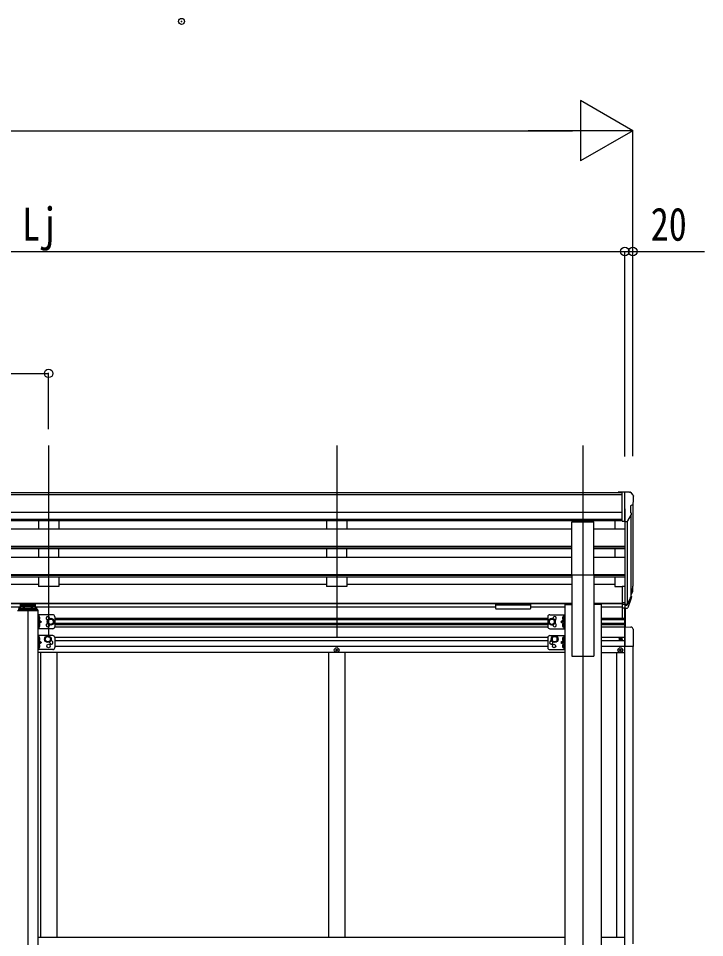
# Model space of a CAD drawing. Units: millimetres, scale not verified. Extents: x -10512 to 10512, y -7425 to 7425.
# Drawn here: x -160 to 1546, y -2663 to -377 of the extents above; entities that cross this region are included whole.
import ezdxf
from ezdxf.enums import TextEntityAlignment as Align

# ---------------------------------------------------------------- set-up
doc = ezdxf.new("R2010")
doc.units = ezdxf.units.MM
doc.header["$LTSCALE"] = 30
doc.header["$PDMODE"] = 32
doc.header["$PDSIZE"] = 15
for name, color, linetype in [('0-3_YKK_12', 2, 'Continuous'), ('0-4_YKK_13', 4, 'Continuous'), ('0-5_YKK_A1', 4, 'Continuous'), ('0-6_YKK_D', 6, 'Continuous')]:
    doc.layers.add(name, color=color, linetype=linetype)
doc.styles.add('ＭＳ ゴシック', font='')
doc.styles.get('ＭＳ ゴシック').set_extended_font_data('MS Gothic')

msp = doc.modelspace()

# ---------------------------------------------------------------- linework, layer by layer
at = {"layer": '0-3_YKK_12'}
for p, q in [((-84.27, -1438.98), (-84.27, -1916.5)), ((631.73, -1438.98), (631.73, -1916.5)), ((1243.73, -1438.98), (1243.73, -4613.38)), ((-136.27, -1843.39), (-136.27, -4270.25))]:
    msp.add_line(p, q, dxfattribs=at)
at = {"layer": '0-4_YKK_13'}
for p, q in [((1341.23, -1555.36), (1331.23, -1555.45)), ((1331.23, -1556.97), (1331.23, -1555.45)), ((1341.23, -1627.35), (1341.23, -1555.36)), ((1359.73, -1555.36), (1341.23, -1555.36)), ((1347.73, -1628.35), (1347.73, -1555.36)), ((1359.73, -1555.36), (1362.06, -1555.51)), ((1362.82, -1555.93), (1366.88, -1561.74)), ((1369.73, -1564.73), (1369.73, -1565.36)), ((1361.73, -1589.88), (1361.73, -1606.15)), ((1367.19, -1586.55), (1361.88, -1589.62)), ((1355.35, -1626.54), (1364.35, -1610.94)), ((1216.23, -1760.81), (1216.23, -1629.01)), ((1216.23, -1629.01), (1271.23, -1629.01)), ((1271.23, -1760.81), (1271.23, -1629.01)), ((1341.23, -1627.35), (1347.73, -1627.35)), ((1347.73, -1628.35), (1352.93, -1628.03)), ((1216.23, -1760.81), (1271.23, -1760.81)), ((1341.23, -1789.09), (1341.23, -1843.12)), ((1341.23, -1789.09), (1347.73, -1789.09)), ((1347.73, -1789.09), (1347.73, -1843.86)), ((1366.03, -1801.9), (1362.75, -1808.96)), ((1366.63, -1803.28), (1362.75, -1811.22)), ((1354.16, -1833.44), (1361.92, -1818.04)), ((1363.36, -1818.39), (1355.17, -1834.57)), ((1363.98, -1818.96), (1355.17, -1842.5)), ((1364.32, -1814.55), (1363.98, -1818.96)), ((-110.77, -1850.38), (-161.77, -1850.38)), ((-112.27, -1847.38), (-160.27, -1847.38)), ((-158.77, -1842.92), (-158.77, -1847.38)), ((-156.27, -1840.35), (-154.77, -1840.35)), ((-156.27, -1842.86), (-156.27, -1847.38)), ((-156.27, -1842.86), (-154.77, -1842.86)), ((-156.27, -1844.75), (-116.27, -1844.75)), ((-117.77, -1834.43), (-154.77, -1834.43)), ((-154.77, -1834.43), (-154.77, -1842.86)), ((-154.77, -1836.92), (-117.77, -1836.92)), ((-152.17, -1839.35), (-152.17, -1839.83)), ((-148.72, -1841.24), (-148.72, -1841.57)), ((-146.76, -1840.91), (-146.76, -1841.25)), ((-146.27, -1840), (-146.27, -1842.68)), ((-145.78, -1840.91), (-145.78, -1841.25)), ((-143.82, -1841.57), (-143.82, -1841.24)), ((-140.37, -1839.35), (-140.37, -1839.83)), ((-132.17, -1839.35), (-132.17, -1839.83)), ((-128.72, -1841.24), (-128.72, -1841.57)), ((-126.76, -1840.91), (-126.76, -1841.25)), ((-126.27, -1840), (-126.27, -1842.68)), ((-125.78, -1840.91), (-125.78, -1841.25)), ((-123.82, -1841.57), (-123.82, -1841.24)), ((-120.37, -1839.35), (-120.37, -1839.83)), ((-117.77, -1834.43), (-117.77, -1842.86)), ((-117.77, -1840.35), (-116.27, -1840.35)), ((-117.77, -1842.86), (-116.27, -1842.86)), ((-116.27, -1842.86), (-116.27, -1847.38)), ((-113.77, -1847.38), (-113.77, -1842.92)), ((-110.77, -1848.88), (-110.77, -1850.38)), ((1026.73, -1833.67), (1026.73, -1844.43)), ((1026.73, -1833.86), (1026.73, -1835.4)), ((1028.73, -1833), (1111.73, -1833)), ((1028.73, -1835.18), (1111.73, -1835.18)), ((1028.73, -1845.09), (1111.73, -1845.09)), ((1113.73, -1833.67), (1113.73, -1844.43)), ((1341.23, -1829.22), (1347.73, -1829.22)), ((1341.23, -1834.1), (1347.73, -1834.1)), ((1341.23, -1843.12), (1347.73, -1843.12)), ((1342.23, -1869.36), (1342.23, -1843.12)), ((1347.73, -1889.86), (1347.72, -1843.12)), ((1347.73, -1834.12), (1352.86, -1834.12)), ((1347.73, -1835.93), (1352.57, -1835.93)), ((1347.73, -1843.86), (1352.57, -1843.86)), ((1349.23, -1889.94), (1349.23, -1843.86)), ((-111.28, -1859.86), (-111.28, -1894.86)), ((-74.28, -1859.86), (-111.28, -1859.86)), ((-108.78, -1859.86), (-108.78, -1894.86)), ((-108.28, -1872.36), (-108.78, -1872.28)), ((-108.28, -1864.36), (-107.47, -1864.51)), ((-108.28, -1872.36), (-107.47, -1872.22)), ((-69.28, -1864.86), (-69.28, -1889.86)), ((1156.53, -1864.86), (1156.53, -1889.86)), ((1161.53, -1859.86), (1198.53, -1859.86)), ((1195.53, -1864.36), (1194.72, -1864.51)), ((1195.53, -1872.36), (1194.72, -1872.22)), ((1195.53, -1872.36), (1196.03, -1872.28)), ((1196.03, -1859.86), (1196.03, -1894.86)), ((1198.53, -1859.86), (1198.53, -1894.86)), ((-74.28, -1894.86), (-111.28, -1894.86)), ((-108.78, -1877.36), (-101.78, -1877.36)), ((-108.28, -1890.36), (-108.78, -1890.28)), ((-108.28, -1882.36), (-107.47, -1882.51)), ((-108.28, -1890.36), (-107.47, -1890.22)), ((1161.53, -1894.86), (1198.53, -1894.86)), ((1196.03, -1877.36), (1189.03, -1877.36)), ((1195.53, -1882.36), (1194.72, -1882.51)), ((1195.53, -1890.36), (1194.72, -1890.22)), ((1195.53, -1890.36), (1196.03, -1890.28)), ((1347.73, -1889.86), (1363.01, -1890.66)), ((1347.73, -1889.86), (1347.73, -1939.05)), ((1368.23, -1896.16), (1368.23, -1939.05)), ((-111.27, -1911.74), (-111.27, -1946.74)), ((-74.27, -1911.74), (-111.27, -1911.74)), ((-108.28, -1916.24), (-108.78, -1916.33)), ((-108.77, -1911.74), (-108.77, -1946.74)), ((-108.28, -1916.24), (-107.47, -1916.38)), ((-69.27, -1916.74), (-69.27, -1941.74)), ((1156.53, -1916.74), (1156.53, -1941.74)), ((1161.53, -1911.74), (1198.53, -1911.74)), ((1195.53, -1916.24), (1194.72, -1916.38)), ((1195.53, -1916.24), (1196.03, -1916.33)), ((1196.03, -1911.74), (1196.03, -1946.74)), ((1198.53, -1911.74), (1198.53, -1946.74)), ((-108.28, -1934.24), (-108.78, -1934.33)), ((-108.77, -1929.24), (-101.77, -1929.24)), ((-108.28, -1924.24), (-107.47, -1924.1)), ((-108.28, -1934.24), (-107.47, -1934.38)), ((-108.28, -1942.24), (-107.47, -1942.1)), ((1196.03, -1929.24), (1189.03, -1929.24)), ((1195.53, -1924.24), (1194.72, -1924.1)), ((1195.53, -1934.24), (1194.72, -1934.38)), ((1195.53, -1942.24), (1194.72, -1942.1)), ((1195.53, -1934.24), (1196.03, -1934.33)), ((1336.5, -1921.15), (1335.68, -1921.15)), ((1338.96, -1920.33), (1339.78, -1920.33)), ((1368.23, -1939.05), (1347.73, -1939.05)), ((-74.27, -1946.74), (-111.27, -1946.74)), ((630.22, -1948.24), (629.22, -1948.24)), ((633.22, -1947.24), (634.22, -1947.24)), ((1161.53, -1946.74), (1198.53, -1946.74)), ((1335.23, -1948.24), (1334.23, -1948.24)), ((1338.23, -1947.24), (1339.23, -1947.24))]:
    msp.add_line(p, q, dxfattribs=at)
for points in [[(-147.74, -1841.47), (-147.55, -1841.49), (-147.48, -1841.5), (-147.37, -1841.5), (-147.2, -1841.49), (-147.05, -1841.46), (-146.93, -1841.42), (-146.84, -1841.37), (-146.78, -1841.31)], [(-145.77, -1841.31), (-145.71, -1841.37), (-145.62, -1841.42), (-145.5, -1841.46), (-145.35, -1841.49), (-145.18, -1841.5), (-145.07, -1841.5), (-145, -1841.49), (-144.8, -1841.47)], [(-127.74, -1841.47), (-127.55, -1841.49), (-127.48, -1841.5), (-127.37, -1841.5), (-127.2, -1841.49), (-127.05, -1841.46), (-126.93, -1841.42), (-126.84, -1841.37), (-126.78, -1841.31)], [(-125.77, -1841.31), (-125.71, -1841.37), (-125.62, -1841.42), (-125.5, -1841.46), (-125.35, -1841.49), (-125.18, -1841.5), (-125.07, -1841.5), (-125, -1841.49), (-124.8, -1841.47)], [(1026.73, -1833.67), (1026.76, -1833.47), (1026.85, -1833.33), (1026.94, -1833.24), (1027.05, -1833.18), (1027.17, -1833.13), (1027.46, -1833.07), (1027.95, -1833.03), (1028.49, -1833.01), (1028.73, -1833)], [(1026.73, -1844.43), (1026.76, -1844.62), (1026.85, -1844.76), (1026.94, -1844.85), (1027.05, -1844.91), (1027.17, -1844.96), (1027.46, -1845.02), (1027.95, -1845.07), (1028.49, -1845.09), (1028.73, -1845.09)], [(1111.73, -1833), (1112.08, -1833.01), (1112.61, -1833.03), (1113.06, -1833.08), (1113.36, -1833.16), (1113.53, -1833.26), (1113.65, -1833.4), (1113.72, -1833.58), (1113.73, -1833.67)], [(1111.73, -1845.09), (1112.08, -1845.09), (1112.61, -1845.06), (1113.06, -1845.01), (1113.36, -1844.93), (1113.53, -1844.83), (1113.65, -1844.7), (1113.72, -1844.52), (1113.73, -1844.43)], [(-109.16, -1868.36), (-108.53, -1867.18), (-106.3, -1866.06)], [(-109.16, -1868.36), (-108.53, -1869.55), (-106.3, -1870.66)], [(-108.28, -1872.36), (-108.28, -1864.36), (-108.78, -1864.45), (-108.78, -1872.28)], [(-108.78, -1872.36), (-101.78, -1877.36), (-108.78, -1882.36)], [(1196.03, -1872.36), (1189.03, -1877.36), (1196.03, -1882.36)], [(1196.41, -1868.36), (1195.78, -1867.18), (1193.55, -1866.06)], [(1196.41, -1868.36), (1195.78, -1869.55), (1193.55, -1870.66)], [(1195.53, -1872.36), (1195.53, -1864.36), (1196.03, -1864.45), (1196.03, -1872.28)], [(-109.16, -1886.36), (-108.53, -1885.18), (-106.3, -1884.06)], [(-109.16, -1886.36), (-108.53, -1887.55), (-106.3, -1888.66)], [(-108.28, -1890.36), (-108.28, -1882.36), (-108.78, -1882.45), (-108.78, -1890.28)], [(1196.41, -1886.36), (1195.78, -1885.18), (1193.55, -1884.06)], [(1196.41, -1886.36), (1195.78, -1887.55), (1193.55, -1888.66)], [(1195.53, -1890.36), (1195.53, -1882.36), (1196.03, -1882.45), (1196.03, -1890.28)], [(-109.16, -1920.24), (-108.53, -1919.06), (-106.3, -1917.94)], [(-108.28, -1916.24), (-108.28, -1924.24), (-108.78, -1924.15), (-108.78, -1916.33)], [(1196.41, -1920.24), (1195.78, -1919.06), (1193.55, -1917.94)], [(1195.53, -1916.24), (1195.53, -1924.24), (1196.03, -1924.15), (1196.03, -1916.33)], [(1337.32, -1919.51), (1337.32, -1918.69), (1338.14, -1918.69), (1338.14, -1919.51)], [(-109.16, -1920.24), (-108.53, -1921.43), (-106.3, -1922.54)], [(-109.16, -1938.24), (-108.53, -1937.06), (-106.3, -1935.94)], [(-109.16, -1938.24), (-108.53, -1939.43), (-106.3, -1940.54)], [(-108.28, -1934.24), (-108.28, -1942.24), (-108.78, -1942.15), (-108.78, -1934.33)], [(-108.77, -1924.24), (-101.77, -1929.24), (-108.77, -1934.24)], [(1196.03, -1924.24), (1189.03, -1929.24), (1196.03, -1934.24)], [(1196.41, -1920.24), (1195.78, -1921.43), (1193.55, -1922.54)], [(1196.41, -1938.24), (1195.78, -1937.06), (1193.55, -1935.94)], [(1196.41, -1938.24), (1195.78, -1939.43), (1193.55, -1940.54)], [(1195.53, -1934.24), (1195.53, -1942.24), (1196.03, -1942.15), (1196.03, -1934.33)], [(1335.68, -1921.15), (1335.68, -1920.33), (1336.5, -1920.33)], [(1338.14, -1921.97), (1338.14, -1922.79), (1337.32, -1922.79), (1337.32, -1921.97)], [(1339.78, -1920.33), (1339.78, -1921.15), (1338.96, -1921.15)], [(629.22, -1948.24), (629.22, -1947.24), (630.22, -1947.24)], [(631.22, -1946.24), (631.22, -1945.24), (632.22, -1945.24), (632.22, -1946.24)], [(632.22, -1949.24), (632.22, -1950.24), (631.22, -1950.24), (631.22, -1949.24)], [(634.22, -1947.24), (634.22, -1948.24), (633.22, -1948.24)], [(1334.23, -1948.24), (1334.23, -1947.24), (1335.23, -1947.24)], [(1336.23, -1946.24), (1336.23, -1945.24), (1337.23, -1945.24), (1337.23, -1946.24)], [(1337.23, -1949.24), (1337.23, -1950.24), (1336.23, -1950.24), (1336.23, -1949.24)], [(1339.23, -1947.24), (1339.23, -1948.24), (1338.23, -1948.24)]]:
    msp.add_lwpolyline(points, dxfattribs=at)
for points in [[(-79.28, -1884.87), (-85.78, -1881.12), (-85.78, -1873.61), (-79.28, -1869.86), (-72.78, -1873.61), (-72.78, -1881.12)], [(1166.53, -1884.87), (1173.03, -1881.12), (1173.03, -1873.61), (1166.53, -1869.86), (1160.03, -1873.61), (1160.03, -1881.12)], [(-86.27, -1928.25), (-92.77, -1924.5), (-92.77, -1916.99), (-86.27, -1913.24), (-79.77, -1916.99), (-79.77, -1924.5)], [(1173.53, -1928.25), (1180.03, -1924.5), (1180.03, -1916.99), (1173.53, -1913.24), (1167.03, -1916.99), (1167.03, -1924.5)]]:
    msp.add_lwpolyline(points, close=True, dxfattribs=at)
for centre, radius in [((-79.28, -1877.36), 8.5), ((-79.28, -1877.36), 7.5), ((-79.28, -1877.36), 6.5), ((1166.53, -1877.36), 8.5), ((1166.53, -1877.36), 7.5), ((1166.53, -1877.36), 6.5), ((-86.27, -1920.74), 8.5), ((-86.27, -1920.74), 7.5), ((-86.27, -1920.74), 6.5), ((1173.53, -1920.74), 8.5), ((1173.53, -1920.74), 7.5), ((1173.53, -1920.74), 6.5), ((1337.73, -1920.74), 3.75), ((-84.77, -1937.74), 4.25), ((631.72, -1947.74), 5.9), ((1172.02, -1937.74), 4.25), ((1336.73, -1947.74), 5.9)]:
    msp.add_circle(centre, radius, dxfattribs=at)
for centre, radius, start, end in [((1362, -1556.5), 1, 35, 86.5), ((1366.73, -1564.73), 3, 0, 87), ((1167.73, -1565.36), 202, 355.05096, 0), ((1362.03, -1589.88), 0.3, 120, 180), ((1362.82, -1582.18), 6.18, 315.00103, 354.2965), ((1362.03, -1606.15), 0.3, 180, 265.2833), ((1361.75, -1609.44), 3, 330, 85.2833), ((1352.75, -1625.04), 3, 273.5, 330), ((1337.14, -1792.4), 30.41, 341.80266, 352.8448), ((1338.54, -1794.16), 29.53, 342.01856, 353.49194), ((-112.27, -1848.88), 1.5, 0, 90), ((-107.63, -1865.39), 0.9, 32.05588, 80), ((-107.63, -1871.34), 0.9, 280, 327.94412), ((-112.38, -1868.36), 6.5, 327.94412, 32.05588), ((-86.28, -1868.86), 4.25, 353.70569, 265.23923), ((-74.28, -1864.86), 5, 0, 90), ((1161.53, -1864.86), 5, 90, 180), ((1173.53, -1868.86), 4.25, 274.76077, 186.29431), ((1199.63, -1868.36), 6.5, 147.94412, 212.05588), ((1194.88, -1865.39), 0.9, 100, 147.94412), ((1194.88, -1871.34), 0.9, 212.05588, 260), ((-107.63, -1883.39), 0.9, 32.05588, 80), ((-107.63, -1889.34), 0.9, 280, 327.94412), ((-112.38, -1886.36), 6.5, 327.94412, 32.05588), ((-86.28, -1885.86), 4.25, 94.76077, 6.29431), ((-74.28, -1889.86), 5, 270, 0), ((1161.53, -1889.86), 5, 180, 270), ((1173.53, -1885.86), 4.25, 173.70569, 85.23923), ((1199.63, -1886.36), 6.5, 147.94412, 212.05588), ((1194.88, -1883.39), 0.9, 100, 147.94412), ((1194.88, -1889.34), 0.9, 212.05588, 260), ((1362.73, -1896.16), 5.5, 0, 87), ((-107.63, -1917.27), 0.9, 32.05588, 80), ((-112.38, -1920.24), 6.5, 327.94412, 32.05588), ((-74.27, -1916.74), 5, 0, 90), ((1161.53, -1916.74), 5, 90, 180), ((1199.63, -1920.24), 6.5, 147.94412, 212.05588), ((1194.88, -1917.27), 0.9, 100, 147.94412), ((1336.5, -1919.51), 0.82, 270, 0), ((1338.96, -1919.51), 0.82, 180, 270), ((-107.63, -1923.22), 0.9, 280, 327.94412), ((-107.63, -1935.27), 0.9, 32.05588, 80), ((-107.63, -1941.22), 0.9, 280, 327.94412), ((-112.38, -1938.24), 6.5, 327.94412, 32.05588), ((-77.77, -1929.24), 4.25, 162.88004, 107.12346), ((-74.27, -1941.74), 5, 270, 0), ((1161.53, -1941.74), 5, 180, 270), ((1165.02, -1929.24), 4.25, 72.87654, 17.11996), ((1199.63, -1938.24), 6.5, 147.94412, 212.05588), ((1194.88, -1923.22), 0.9, 212.05588, 260), ((1194.88, -1935.27), 0.9, 100, 147.94412), ((1194.88, -1941.22), 0.9, 212.05588, 260), ((1336.5, -1921.97), 0.82, 0, 90), ((1338.96, -1921.97), 0.82, 90, 180), ((630.22, -1946.24), 1, 270, 0), ((630.22, -1949.24), 1, 0, 90), ((633.22, -1946.24), 1, 180, 270), ((633.22, -1949.24), 1, 90, 180), ((1335.23, -1946.24), 1, 270, 0), ((1335.23, -1949.24), 1, 0, 90), ((1338.23, -1946.24), 1, 180, 270), ((1338.23, -1949.24), 1, 90, 180)]:
    msp.add_arc(centre, radius, start, end, dxfattribs=at)
for centre, major_axis, ratio, start_param, end_param in [((1279.86, -1787.92), (-87.93, 4.42), 0.541684, 3.060334, 3.2172517), ((1279.07, -1794.59), (89.06, 1.43), 0.57596, 6.1985533, 6.3701348), ((1277.81, -1794.49), (88.05, 0), 0.90356, 5.9828017, 6.0168888), ((1363.01, -1814.55), (-1.3, 0), 0.90356, 2.9359903, 4.9130961), ((1277.09, -1798.36), (89.07, 0), 0.90356, 6.0316505, 6.077583), ((-156.27, -1842.92), (0, 2.57), 0.97237, 6.2831853, 7.8539816), ((-146.27, -1839.35), (5.9, 0), 0.342073, 0, 3.1415927), ((-146.27, -1834.06), (8.02, 0), 0.939674, 4.4018361, 4.5279947), ((-146.27, -1834.4), (8.02, 0), 0.939674, 4.4018361, 4.5279947), ((-146.27, -1833.39), (8.02, 0), 0.939674, 4.6512338, 4.7735441), ((-146.27, -1834.06), (-8.02, 0), 0.939674, 1.7551906, 1.8813492), ((-146.27, -1834.4), (-8.02, 0), 0.939674, 1.7551906, 1.8813492), ((-126.27, -1839.35), (5.9, 0), 0.342073, 0, 3.1415927), ((-126.27, -1834.06), (8.02, 0), 0.939674, 4.4018361, 4.5279947), ((-126.27, -1834.4), (8.02, 0), 0.939674, 4.4018361, 4.5279947), ((-126.27, -1833.39), (8.02, 0), 0.939674, 4.6512338, 4.7735441), ((-126.27, -1834.06), (-8.02, 0), 0.939674, 1.7551906, 1.8813492), ((-126.27, -1834.4), (-8.02, 0), 0.939674, 1.7551906, 1.8813492), ((-116.27, -1842.92), (0, 2.57), 0.97237, 4.712389, 6.2831853), ((1028.73, -1835.4), (2, 0), 0.109601, 1.5707963, 3.1415927), ((1111.73, -1835.4), (2, 0), 0.109601, 0, 1.5707963), ((1352.57, -1833.21), (3, 0), 0.90356, 4.712389, 5.7595865), ((1352.57, -1841.15), (-3, 0), 0.90356, 1.5707963, 2.6179939), ((1352.86, -1832.76), (1.5, 0), 0.90356, 4.712389, 5.7595865)]:
    msp.add_ellipse(centre, major_axis=major_axis, ratio=ratio, start_param=start_param, end_param=end_param, dxfattribs=at)
for centre in [(-146.27, -1839.83), (-126.27, -1839.83)]:
    msp.add_ellipse(centre, major_axis=(5.9, 0), ratio=0.342073, dxfattribs=at)
at = {"layer": '0-5_YKK_A1'}
for p, q in [((1341.23, -1556.97), (-1499.77, -1556.97)), ((1341.23, -1562.18), (-1499.77, -1562.18)), ((1347.73, -1596.47), (1347.73, -1789.09)), ((1367.73, -1585.94), (1367.73, -1788.72)), ((1341.23, -1605.72), (-1509.78, -1605.72)), ((1362.75, -1613.71), (1362.75, -1815.43)), ((1341.23, -1623.57), (-1509.78, -1623.57)), ((1341.23, -1626.82), (-1509.78, -1626.82)), ((-109.27, -1626.91), (-109.27, -1647.39)), ((-59.27, -1626.91), (-59.27, -1647.39)), ((606.73, -1626.91), (606.73, -1647.39)), ((656.73, -1626.91), (656.73, -1647.39)), ((1322.73, -1626.82), (1322.73, -1647.39)), ((1353.73, -1627.87), (1353.73, -1833.86)), ((1216.23, -1647.39), (-1488.78, -1647.39)), ((-59.27, -1647.39), (-109.27, -1647.39)), ((656.73, -1647.39), (606.73, -1647.39)), ((1347.73, -1647.39), (1271.23, -1647.39)), ((1216.23, -1690.76), (-1488.78, -1690.76)), ((1347.73, -1690.76), (1271.23, -1690.76)), ((1216.23, -1692.25), (-1488.78, -1692.25)), ((1216.23, -1696.57), (-1488.78, -1696.57)), ((-109.27, -1696.57), (-109.27, -1717.5)), ((-59.27, -1717.5), (-59.27, -1696.57)), ((606.73, -1696.57), (606.73, -1717.5)), ((656.73, -1717.5), (656.73, -1696.57)), ((1347.73, -1692.25), (1271.23, -1692.25)), ((1347.73, -1696.57), (1271.23, -1696.57)), ((1322.73, -1696.57), (1322.73, -1717.5)), ((1216.23, -1717.5), (-1488.78, -1717.5)), ((-59.27, -1717.5), (-109.27, -1717.5)), ((656.73, -1717.5), (606.73, -1717.5)), ((1347.73, -1717.5), (1271.23, -1717.5)), ((1216.23, -1760.86), (-1488.78, -1760.86)), ((1216.23, -1762.36), (-1488.78, -1762.36)), ((1216.23, -1766.67), (-1488.78, -1766.67)), ((-109.27, -1766.67), (-109.27, -1789.72)), ((-59.27, -1766.67), (-59.27, -1789.72)), ((606.73, -1766.67), (606.73, -1789.72)), ((656.73, -1766.67), (656.73, -1789.72)), ((1216.23, -1760.81), (1216.23, -1963.38)), ((1271.23, -1760.81), (1271.23, -1963.38)), ((1347.73, -1760.86), (1271.23, -1760.81)), ((1347.73, -1762.36), (1271.23, -1762.36)), ((1347.73, -1766.67), (1271.23, -1766.67)), ((1322.73, -1766.67), (1322.73, -1789.72)), ((-109.28, -1784.78), (-775.27, -1784.78)), ((-59.27, -1789.72), (-109.27, -1789.72)), ((606.73, -1784.78), (-59.28, -1784.78)), ((656.73, -1789.72), (606.73, -1789.72)), ((1216.23, -1784.78), (656.73, -1784.78)), ((1322.72, -1784.78), (1271.23, -1784.78)), ((1322.73, -1789.72), (1341.23, -1789.72)), ((1216.23, -1831.79), (-1488.78, -1831.79)), ((1216.23, -1833.19), (-1488.78, -1833.19)), ((1026.73, -1840.88), (-1299.27, -1840.88)), ((-111.27, -1850.38), (-111.27, -4213.38)), ((1198.53, -1840.88), (1113.73, -1840.88)), ((1198.53, -1834.38), (1198.53, -4463.38)), ((1198.53, -1834.38), (1216.23, -1834.38)), ((1341.23, -1831.79), (1271.23, -1831.79)), ((1341.23, -1833.19), (1271.23, -1833.19)), ((1288.93, -1834.38), (1271.23, -1834.38)), ((1288.93, -1834.38), (1288.93, -4463.38)), ((1341.23, -1840.88), (1288.93, -1840.88)), ((1156.53, -1869.36), (-69.28, -1869.36)), ((1156.53, -1872.86), (-69.28, -1872.86)), ((1347.73, -1869.36), (1288.92, -1869.36)), ((1347.73, -1872.86), (1288.92, -1872.86)), ((-69.3, -1890.36), (1156.55, -1890.36)), ((1156.53, -1881.86), (-69.28, -1881.86)), ((1156.53, -1885.36), (-69.28, -1885.36)), ((1347.73, -1881.86), (1288.92, -1881.86)), ((1347.73, -1885.36), (1288.92, -1885.36)), ((1288.92, -1890.36), (1347.73, -1890.36)), ((1347.73, -3763.86), (1347.73, -1889.86)), ((1156.55, -1916.24), (-69.3, -1916.24)), ((1347.73, -1916.24), (1288.92, -1916.24)), ((1156.53, -1925.24), (-69.28, -1925.24)), ((1156.53, -1938.74), (-69.28, -1938.74)), ((1347.73, -1925.24), (1288.92, -1925.24)), ((1347.73, -1938.74), (1288.92, -1938.74)), ((1367.73, -1939.06), (1367.73, -2677.86)), ((1198.53, -1954.24), (-111.28, -1954.24)), ((-104.27, -1954.24), (-104.27, -2661.86)), ((-64.27, -1954.24), (-64.27, -2661.86)), ((611.73, -1954.24), (611.73, -2661.86)), ((651.73, -1954.24), (651.73, -2661.86)), ((1216.23, -1963.38), (1271.23, -1963.38)), ((1288.92, -1954.24), (1347.73, -1954.24)), ((1327.73, -2662.36), (1327.73, -1954.24)), ((1198.53, -2662.36), (-111.28, -2662.36)), ((1347.73, -2662.36), (1288.92, -2662.36))]:
    msp.add_line(p, q, dxfattribs=at)
msp.add_point((245.97, -384.99), dxfattribs=at)
at = {"layer": '0-6_YKK_D'}
for p, q in [((1367.73, -656.97), (1237.82, -581.97)), ((1237.82, -581.97), (1237.82, -731.97)), ((-4250.27, -656.97), (1217.73, -656.97)), ((1367.73, -656.97), (1107.92, -656.97)), ((1367.73, -656.97), (1237.82, -731.97)), ((1367.73, -1465.54), (1367.73, -655.97)), ((-1516.27, -956.97), (1347.73, -956.97)), ((1347.73, -1466.54), (1347.73, -955.97)), ((1347.73, -1466.54), (1347.73, -955.97)), ((1367.73, -1464.54), (1367.73, -955.97)), ((-800.27, -1259.99), (-84.27, -1259.99)), ((-84.27, -1398.95), (-84.27, -1258.99))]:
    msp.add_line(p, q, dxfattribs=at)
msp.add_lwpolyline([(1347.73, -956.97), (1367.73, -956.97), (1546.23, -956.97)], dxfattribs=at)
for centre in [(1347.73, -956.97), (1347.73, -956.97), (1367.73, -956.97), (-84.27, -1259.99)]:
    msp.add_circle(centre, 10.62, dxfattribs=at)

# ---------------------------------------------------------------- texts
at = {"layer": '0-6_YKK_D', "style": 'ＭＳ ゴシック', "width": 0.8}
for s, p in [('Lj', (-150.27, -954.97)), ('20', (1412.23, -954.97))]:
    msp.add_text(s, height=82.48, dxfattribs=at).set_placement(p, align=Align.BOTTOM_LEFT)

doc.saveas('drawing.dxf')
